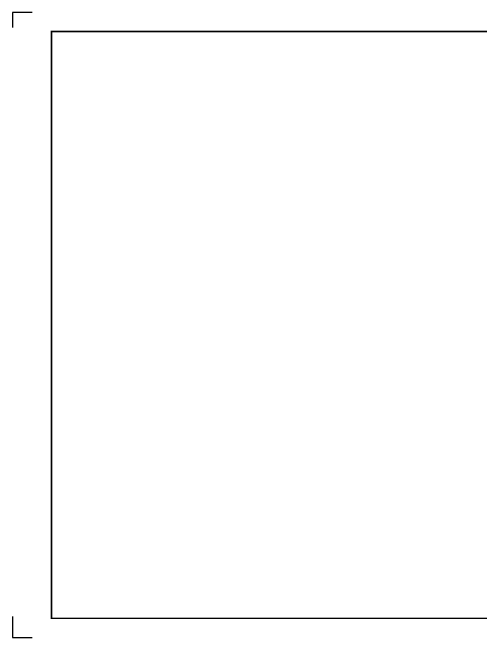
# Model space of a CAD drawing. Extents: x 0 to 914, y 0 to 610.
# Drawn here: x 0 to 457, y 0 to 610 of the extents above; entities that cross this region are included whole.
import ezdxf

# ---------------------------------------------------------------- set-up
doc = ezdxf.new("R2010")
doc.units = 0
doc.header["$LTSCALE"] = 1000
doc.layers.get('0').update_dxf_attribs({"linetype": 'CONTINUOUS'})
doc.layers.add('BDR-70', color=7, linetype='CONTINUOUS')

msp = doc.modelspace()

# ---------------------------------------------------------------- linework, layer by layer
at = {"linetype": 'Continuous'}
msp.add_line((38.19, 176.35), (38.19, 176.35), dxfattribs=at)
at = {"color": 1, "linetype": 'Continuous'}
for p, q in [((0, 20.52), (0, 0)), ((0, 0), (19.05, 0))]:
    msp.add_line(p, q, dxfattribs=at)
msp.add_lwpolyline([(19.05, 610.36), (0, 610.36), (0, 595.75)], dxfattribs=at)
at = {"layer": 'BDR-70', "linetype": 'Continuous', "const_width": 1.6}
msp.add_lwpolyline([(795.75, 18.72), (38.19, 18.72), (38.19, 591.76), (795.75, 591.74)], dxfattribs=at)

doc.saveas('drawing.dxf')
